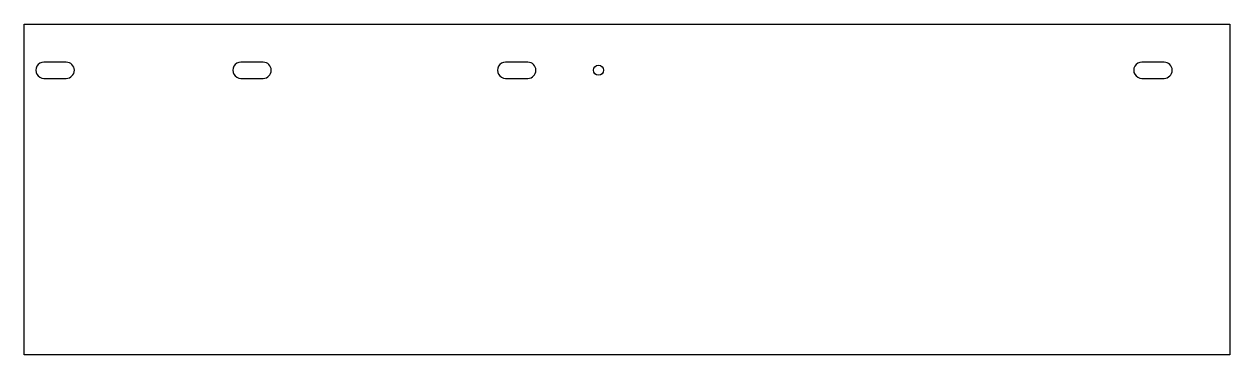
# Model space of a CAD drawing. Header units: millimetres. Extents: x -13 to 771, y -883 to -668.
import ezdxf

# ---------------------------------------------------------------- set-up
doc = ezdxf.new("R2010")
doc.units = ezdxf.units.MM
doc.header["$LTSCALE"] = 25
doc.layers.add('3_Pezzi', color=7, linetype='Continuous')
doc.layers.add('5_Bulloni', color=7, linetype='Continuous')

msp = doc.modelspace()

# ---------------------------------------------------------------- linework, layer by layer
at = {"layer": '3_Pezzi', "color": 3, "linetype": 'Continuous'}
for p, q in [((-12.61, -882.93), (-12.61, -667.93)), ((-12.61, -667.93), (394.96, -667.93)), ((394.96, -667.93), (418.9, -667.93)), ((418.9, -667.93), (442.76, -667.93)), ((442.76, -667.93), (466.62, -667.93)), ((466.62, -667.93), (490.49, -667.93)), ((490.49, -667.93), (514.35, -667.93)), ((514.35, -667.93), (538.21, -667.93)), ((538.21, -667.93), (562.08, -667.93)), ((562.08, -667.93), (585.94, -667.93)), ((585.94, -667.93), (609.8, -667.93)), ((609.8, -667.93), (633.67, -667.93)), ((633.67, -667.93), (657.53, -667.93)), ((657.53, -667.93), (681.39, -667.93)), ((681.39, -667.93), (705.33, -667.93)), ((705.33, -667.93), (771.07, -667.93)), ((771.07, -667.93), (771.07, -882.93)), ((394.96, -882.93), (-12.61, -882.93)), ((418.9, -882.93), (394.96, -882.93)), ((442.76, -882.93), (418.9, -882.93)), ((466.62, -882.93), (442.76, -882.93)), ((490.49, -882.93), (466.62, -882.93)), ((514.35, -882.93), (490.49, -882.93)), ((538.21, -882.93), (514.35, -882.93)), ((562.08, -882.93), (538.21, -882.93)), ((585.94, -882.93), (562.08, -882.93)), ((609.8, -882.93), (585.94, -882.93)), ((633.67, -882.93), (609.8, -882.93)), ((657.53, -882.93), (633.67, -882.93)), ((681.39, -882.93), (657.53, -882.93)), ((705.33, -882.93), (681.39, -882.93)), ((771.07, -882.93), (705.33, -882.93))]:
    msp.add_line(p, q, dxfattribs=at)
at = {"layer": '5_Bulloni', "color": 4, "linetype": 'Continuous'}
for p, q in [((14.79, -692.68), (0.29, -692.68)), ((142.79, -692.68), (128.29, -692.68)), ((314.79, -692.68), (300.29, -692.68)), ((728.32, -692.68), (713.82, -692.68)), ((0.29, -703.18), (14.79, -703.18)), ((128.29, -703.18), (142.79, -703.18)), ((300.29, -703.18), (314.79, -703.18)), ((713.82, -703.18), (728.32, -703.18))]:
    msp.add_line(p, q, dxfattribs=at)
at = {"layer": '5_Bulloni', "color": 2, "linetype": 'Continuous'}
msp.add_circle((360.7, -697.93), 3.25, dxfattribs=at)
at = {"layer": '5_Bulloni', "color": 4, "linetype": 'Continuous'}
for centre, start, end in [((0.29, -697.93), 90, 270.00001), ((14.79, -697.93), 270.00001, 90), ((128.29, -697.93), 90, 270.00001), ((142.79, -697.93), 270.00001, 90), ((300.29, -697.93), 90, 270.00001), ((314.79, -697.93), 270.00001, 90), ((713.82, -697.93), 90, 270.00001), ((728.32, -697.93), 270.00001, 90)]:
    msp.add_arc(centre, 5.25, start, end, dxfattribs=at)

doc.saveas('drawing.dxf')
